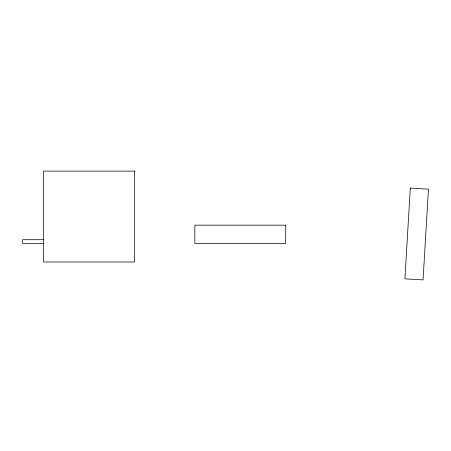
<?xml version="1.0" encoding="UTF-8"?>
<svg xmlns="http://www.w3.org/2000/svg" width="451" height="451" viewBox="0 0 451 451"><rect width="100%" height="100%" fill="white"/><g stroke="black" fill="none" stroke-linecap="round" stroke-linejoin="round"><path stroke-width="0.68" d="M43.691 239.706L22.55 239.706L22.55 243.343L43.691 243.343M410.303 188.084L404.913 278.825L423.061 279.902L428.45 189.166L410.303 188.084M134.483 171.098L43.589 171.098L43.589 261.997L134.483 261.997L134.483 171.098M285.72 225.162L194.821 225.162L194.821 243.343L285.72 243.343L285.72 225.162"/></g></svg>
